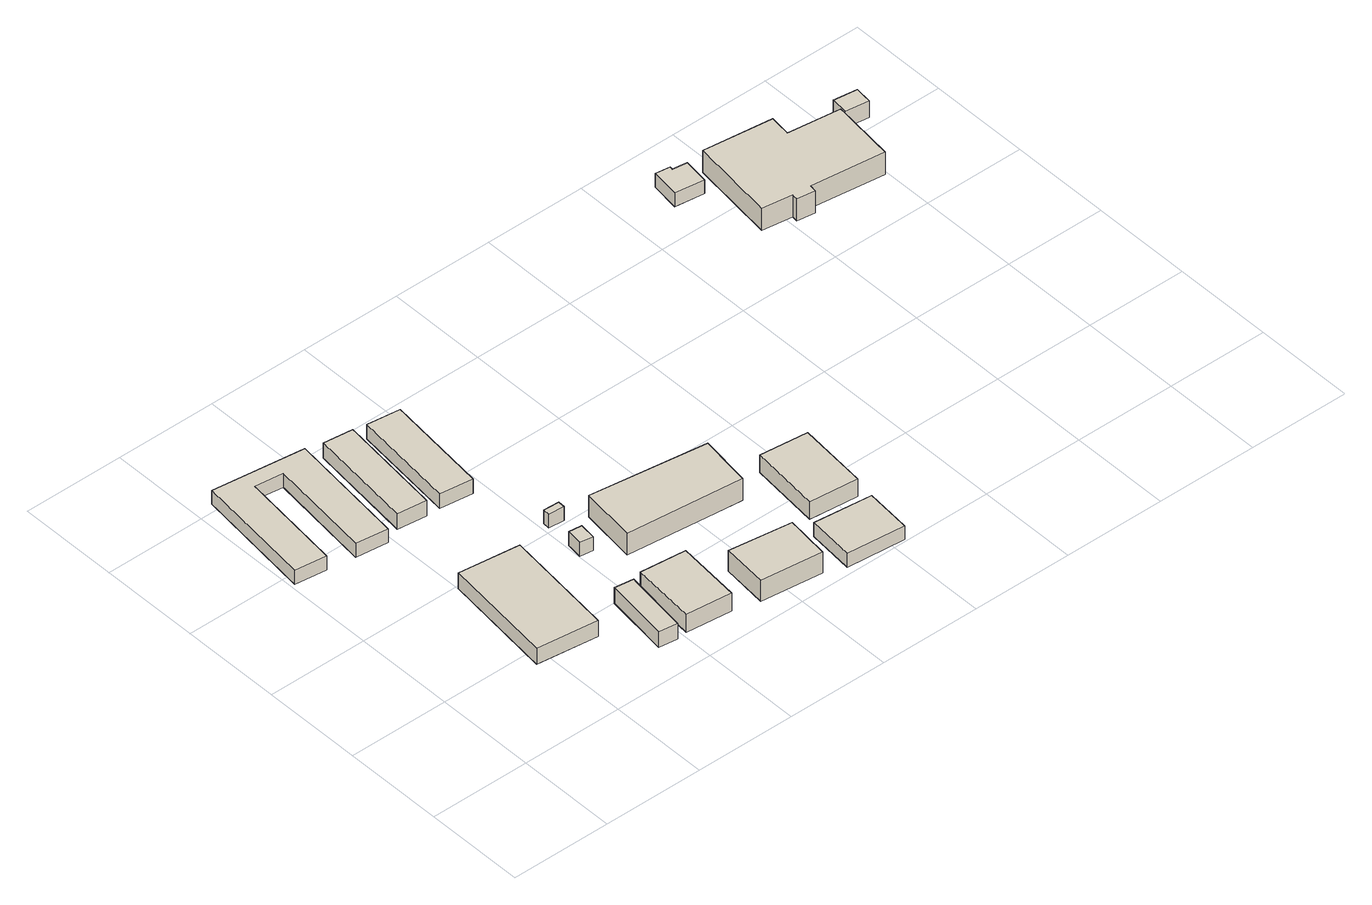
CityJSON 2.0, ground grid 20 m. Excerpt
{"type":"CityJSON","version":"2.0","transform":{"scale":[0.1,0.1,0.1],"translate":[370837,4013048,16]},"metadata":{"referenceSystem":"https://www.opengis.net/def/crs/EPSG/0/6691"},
"CityObjects":{
"building1":{"type":"Building","attributes":{"枝番":1,"利根川水系渡良瀬川洪水浸水想定区域（計画規模）.規模":"L1","利根川水系渡良瀬川洪水浸水想定区域（計画規模）.浸水ランク":"2","利根川水系渡良瀬川洪水浸水想定区域（計画規模）.浸水深":1.26,"利根川水系渡良瀬川洪水浸水想定区域（計画規模）.継続時間":13,"利根川水系渡良瀬川洪水浸水想定区域（想定最大規模）.規模":"L2","利根川水系渡良瀬川洪水浸水想定区域（想定最大規模）.浸水ランク":"2","利根川水系渡良瀬川洪水浸水想定区域（想定最大規模）.浸水深":2.35,"利根川水系渡良瀬川洪水浸水想定区域（想定最大規模）.継続時間":85.6,"利根川水系矢場川洪水浸水想定区域（想定最大規模）.規模":"L2","利根川水系矢場川洪水浸水想定区域（想定最大規模）.浸水ランク":"2","利根川水系矢場川洪水浸水想定区域（想定最大規模）.浸水深":0.7,"利根川水系矢場川洪水浸水想定区域（想定最大規模）.継続時間":11.9,"利根川水系多々良川洪水浸水想定区域（想定最大規模）.規模":"L2","利根川水系多々良川洪水浸水想定区域（想定最大規模）.浸水ランク":"1","利根川水系多々良川洪水浸水想定区域（想定最大規模）.浸水深":0.44,"利根川水系多々良川洪水浸水想定区域（想定最大規模）.継続時間":3.1,"利根川水系利根川洪水浸水想定区域（計画規模）.規模":"L1","利根川水系利根川洪水浸水想定区域（計画規模）.浸水ランク":"2","利根川水系利根川洪水浸水想定区域（計画規模）.浸水深":2.2,"利根川水系利根川洪水浸水想定区域（想定最大規模）.規模":"L2","利根川水系利根川洪水浸水想定区域（想定最大規模）.浸水ランク":"3","利根川水系利根川洪水浸水想定区域（想定最大規模）.浸水深":4.43,"usage":"451","measuredHeight":3.4,"BuildingDetails.prefecture":"10","BuildingDetails.city":"10207","BuildingDetails.surveyYear":2016},"geometry":[{"type":"Solid","lod":"1","boundaries":[[[[0,1,2,3,4,5,6,7]],[[6,8,9,7]],[[5,10,8,6]],[[4,11,10,5]],[[3,12,11,4]],[[2,13,12,3]],[[1,14,13,2]],[[0,15,14,1]],[[7,9,15,0]],[[8,10,11,12,13,14,15,9]]]]}]},
"building2":{"type":"Building","attributes":{"枝番":1,"利根川水系渡良瀬川洪水浸水想定区域（計画規模）.規模":"L1","利根川水系渡良瀬川洪水浸水想定区域（計画規模）.浸水ランク":"2","利根川水系渡良瀬川洪水浸水想定区域（計画規模）.浸水深":1.72,"利根川水系渡良瀬川洪水浸水想定区域（計画規模）.継続時間":14.5,"利根川水系渡良瀬川洪水浸水想定区域（想定最大規模）.規模":"L2","利根川水系渡良瀬川洪水浸水想定区域（想定最大規模）.浸水ランク":"2","利根川水系渡良瀬川洪水浸水想定区域（想定最大規模）.浸水深":2.7,"利根川水系渡良瀬川洪水浸水想定区域（想定最大規模）.継続時間":89.9,"利根川水系矢場川洪水浸水想定区域（想定最大規模）.規模":"L2","利根川水系矢場川洪水浸水想定区域（想定最大規模）.浸水ランク":"2","利根川水系矢場川洪水浸水想定区域（想定最大規模）.浸水深":1.2,"利根川水系矢場川洪水浸水想定区域（想定最大規模）.継続時間":13.1,"利根川水系多々良川洪水浸水想定区域（想定最大規模）.規模":"L2","利根川水系多々良川洪水浸水想定区域（想定最大規模）.浸水ランク":"2","利根川水系多々良川洪水浸水想定区域（想定最大規模）.浸水深":0.93,"利根川水系多々良川洪水浸水想定区域（想定最大規模）.継続時間":5,"利根川水系利根川洪水浸水想定区域（計画規模）.規模":"L1","利根川水系利根川洪水浸水想定区域（計画規模）.浸水ランク":"2","利根川水系利根川洪水浸水想定区域（計画規模）.浸水深":2.7,"利根川水系利根川洪水浸水想定区域（想定最大規模）.規模":"L2","利根川水系利根川洪水浸水想定区域（想定最大規模）.浸水ランク":"3","利根川水系利根川洪水浸水想定区域（想定最大規模）.浸水深":4.93,"usage":"451","measuredHeight":3.8,"BuildingDetails.prefecture":"10","BuildingDetails.city":"10207","BuildingDetails.surveyYear":2016},"geometry":[{"type":"Solid","lod":"1","boundaries":[[[[16,17,18,19]],[[18,20,21,19]],[[17,22,20,18]],[[16,23,22,17]],[[19,21,23,16]],[[20,22,23,21]]]]}]},
"building3":{"type":"Building","attributes":{"枝番":1,"利根川水系渡良瀬川洪水浸水想定区域（計画規模）.規模":"L1","利根川水系渡良瀬川洪水浸水想定区域（計画規模）.浸水ランク":"2","利根川水系渡良瀬川洪水浸水想定区域（計画規模）.浸水深":1.21,"利根川水系渡良瀬川洪水浸水想定区域（計画規模）.継続時間":13.4,"利根川水系渡良瀬川洪水浸水想定区域（想定最大規模）.規模":"L2","利根川水系渡良瀬川洪水浸水想定区域（想定最大規模）.浸水ランク":"2","利根川水系渡良瀬川洪水浸水想定区域（想定最大規模）.浸水深":2.16,"利根川水系渡良瀬川洪水浸水想定区域（想定最大規模）.継続時間":87.2,"利根川水系矢場川洪水浸水想定区域（想定最大規模）.規模":"L2","利根川水系矢場川洪水浸水想定区域（想定最大規模）.浸水ランク":"2","利根川水系矢場川洪水浸水想定区域（想定最大規模）.浸水深":0.7,"利根川水系矢場川洪水浸水想定区域（想定最大規模）.継続時間":12.2,"利根川水系多々良川洪水浸水想定区域（想定最大規模）.規模":"L2","利根川水系多々良川洪水浸水想定区域（想定最大規模）.浸水ランク":"1","利根川水系多々良川洪水浸水想定区域（想定最大規模）.浸水深":0.44,"利根川水系多々良川洪水浸水想定区域（想定最大規模）.継続時間":3.8,"利根川水系利根川洪水浸水想定区域（計画規模）.規模":"L1","利根川水系利根川洪水浸水想定区域（計画規模）.浸水ランク":"2","利根川水系利根川洪水浸水想定区域（計画規模）.浸水深":2.2,"利根川水系利根川洪水浸水想定区域（想定最大規模）.規模":"L2","利根川水系利根川洪水浸水想定区域（想定最大規模）.浸水ランク":"3","利根川水系利根川洪水浸水想定区域（想定最大規模）.浸水深":4.43,"measuredHeight":4.1,"BuildingDetails.prefecture":"10","BuildingDetails.city":"10207"},"geometry":[{"type":"Solid","lod":"1","boundaries":[[[[24,25,26,27]],[[26,28,29,27]],[[25,30,28,26]],[[24,31,30,25]],[[27,29,31,24]],[[28,30,31,29]]]]}]},
"building4":{"type":"Building","attributes":{"枝番":1,"利根川水系渡良瀬川洪水浸水想定区域（計画規模）.規模":"L1","利根川水系渡良瀬川洪水浸水想定区域（計画規模）.浸水ランク":"2","利根川水系渡良瀬川洪水浸水想定区域（計画規模）.浸水深":1.36,"利根川水系渡良瀬川洪水浸水想定区域（計画規模）.継続時間":26.1,"利根川水系渡良瀬川洪水浸水想定区域（想定最大規模）.規模":"L2","利根川水系渡良瀬川洪水浸水想定区域（想定最大規模）.浸水ランク":"2","利根川水系渡良瀬川洪水浸水想定区域（想定最大規模）.浸水深":2.45,"利根川水系渡良瀬川洪水浸水想定区域（想定最大規模）.継続時間":107.6,"利根川水系矢場川洪水浸水想定区域（想定最大規模）.規模":"L2","利根川水系矢場川洪水浸水想定区域（想定最大規模）.浸水ランク":"2","利根川水系矢場川洪水浸水想定区域（想定最大規模）.浸水深":0.8,"利根川水系矢場川洪水浸水想定区域（想定最大規模）.継続時間":21,"利根川水系多々良川洪水浸水想定区域（想定最大規模）.規模":"L2","利根川水系多々良川洪水浸水想定区域（想定最大規模）.浸水ランク":"2","利根川水系多々良川洪水浸水想定区域（想定最大規模）.浸水深":0.54,"利根川水系多々良川洪水浸水想定区域（想定最大規模）.継続時間":13.4,"利根川水系利根川洪水浸水想定区域（計画規模）.規模":"L1","利根川水系利根川洪水浸水想定区域（計画規模）.浸水ランク":"2","利根川水系利根川洪水浸水想定区域（計画規模）.浸水深":2.3,"利根川水系利根川洪水浸水想定区域（想定最大規模）.規模":"L2","利根川水系利根川洪水浸水想定区域（想定最大規模）.浸水ランク":"3","利根川水系利根川洪水浸水想定区域（想定最大規模）.浸水深":4.53,"measuredHeight":3.9,"BuildingDetails.prefecture":"10","BuildingDetails.city":"10207"},"geometry":[{"type":"Solid","lod":"1","boundaries":[[[[32,33,34,35]],[[34,36,37,35]],[[33,38,36,34]],[[32,39,38,33]],[[35,37,39,32]],[[36,38,39,37]]]]}]},
"building5":{"type":"Building","attributes":{"枝番":1,"利根川水系渡良瀬川洪水浸水想定区域（計画規模）.規模":"L1","利根川水系渡良瀬川洪水浸水想定区域（計画規模）.浸水ランク":"2","利根川水系渡良瀬川洪水浸水想定区域（計画規模）.浸水深":1.2,"利根川水系渡良瀬川洪水浸水想定区域（計画規模）.継続時間":10.8,"利根川水系渡良瀬川洪水浸水想定区域（想定最大規模）.規模":"L2","利根川水系渡良瀬川洪水浸水想定区域（想定最大規模）.浸水ランク":"2","利根川水系渡良瀬川洪水浸水想定区域（想定最大規模）.浸水深":2.14,"利根川水系渡良瀬川洪水浸水想定区域（想定最大規模）.継続時間":78.1,"利根川水系矢場川洪水浸水想定区域（想定最大規模）.規模":"L2","利根川水系矢場川洪水浸水想定区域（想定最大規模）.浸水ランク":"2","利根川水系矢場川洪水浸水想定区域（想定最大規模）.浸水深":0.7,"利根川水系矢場川洪水浸水想定区域（想定最大規模）.継続時間":9.7,"利根川水系多々良川洪水浸水想定区域（想定最大規模）.規模":"L2","利根川水系多々良川洪水浸水想定区域（想定最大規模）.浸水ランク":"1","利根川水系多々良川洪水浸水想定区域（想定最大規模）.浸水深":0.44,"利根川水系利根川洪水浸水想定区域（計画規模）.規模":"L1","利根川水系利根川洪水浸水想定区域（計画規模）.浸水ランク":"2","利根川水系利根川洪水浸水想定区域（計画規模）.浸水深":2.2,"利根川水系利根川洪水浸水想定区域（想定最大規模）.規模":"L2","利根川水系利根川洪水浸水想定区域（想定最大規模）.浸水ランク":"3","利根川水系利根川洪水浸水想定区域（想定最大規模）.浸水深":4.43,"usage":"421","measuredHeight":4.5,"BuildingDetails.prefecture":"10","BuildingDetails.city":"10207","BuildingDetails.surveyYear":2016},"geometry":[{"type":"Solid","lod":"1","boundaries":[[[[40,41,42,43]],[[42,44,45,43]],[[41,46,44,42]],[[40,47,46,41]],[[43,45,47,40]],[[44,46,47,45]]]]}]},
"building6":{"type":"Building","attributes":{"枝番":1,"利根川水系渡良瀬川洪水浸水想定区域（計画規模）.規模":"L1","利根川水系渡良瀬川洪水浸水想定区域（計画規模）.浸水ランク":"2","利根川水系渡良瀬川洪水浸水想定区域（計画規模）.浸水深":1.2,"利根川水系渡良瀬川洪水浸水想定区域（計画規模）.継続時間":14.5,"利根川水系渡良瀬川洪水浸水想定区域（想定最大規模）.規模":"L2","利根川水系渡良瀬川洪水浸水想定区域（想定最大規模）.浸水ランク":"2","利根川水系渡良瀬川洪水浸水想定区域（想定最大規模）.浸水深":2.1,"利根川水系渡良瀬川洪水浸水想定区域（想定最大規模）.継続時間":89.9,"利根川水系矢場川洪水浸水想定区域（想定最大規模）.規模":"L2","利根川水系矢場川洪水浸水想定区域（想定最大規模）.浸水ランク":"2","利根川水系矢場川洪水浸水想定区域（想定最大規模）.浸水深":0.7,"利根川水系矢場川洪水浸水想定区域（想定最大規模）.継続時間":13.1,"利根川水系多々良川洪水浸水想定区域（想定最大規模）.規模":"L2","利根川水系多々良川洪水浸水想定区域（想定最大規模）.浸水ランク":"1","利根川水系多々良川洪水浸水想定区域（想定最大規模）.浸水深":0.44,"利根川水系多々良川洪水浸水想定区域（想定最大規模）.継続時間":5,"利根川水系利根川洪水浸水想定区域（計画規模）.規模":"L1","利根川水系利根川洪水浸水想定区域（計画規模）.浸水ランク":"2","利根川水系利根川洪水浸水想定区域（計画規模）.浸水深":2.2,"利根川水系利根川洪水浸水想定区域（想定最大規模）.規模":"L2","利根川水系利根川洪水浸水想定区域（想定最大規模）.浸水ランク":"3","利根川水系利根川洪水浸水想定区域（想定最大規模）.浸水深":4.43,"usage":"421","BuildingDetails.prefecture":"10","BuildingDetails.city":"10207","BuildingDetails.surveyYear":2016},"geometry":[{"type":"Solid","lod":"1","boundaries":[[[[48,49,50,51]],[[50,52,53,51]],[[49,54,52,50]],[[48,55,54,49]],[[51,53,55,48]],[[52,54,55,53]]]]}]},
"building7":{"type":"Building","attributes":{"枝番":1,"利根川水系渡良瀬川洪水浸水想定区域（計画規模）.規模":"L1","利根川水系渡良瀬川洪水浸水想定区域（計画規模）.浸水ランク":"2","利根川水系渡良瀬川洪水浸水想定区域（計画規模）.浸水深":1.32,"利根川水系渡良瀬川洪水浸水想定区域（計画規模）.継続時間":14.5,"利根川水系渡良瀬川洪水浸水想定区域（想定最大規模）.規模":"L2","利根川水系渡良瀬川洪水浸水想定区域（想定最大規模）.浸水ランク":"2","利根川水系渡良瀬川洪水浸水想定区域（想定最大規模）.浸水深":2.29,"利根川水系渡良瀬川洪水浸水想定区域（想定最大規模）.継続時間":89.9,"利根川水系矢場川洪水浸水想定区域（想定最大規模）.規模":"L2","利根川水系矢場川洪水浸水想定区域（想定最大規模）.浸水ランク":"2","利根川水系矢場川洪水浸水想定区域（想定最大規模）.浸水深":0.8,"利根川水系矢場川洪水浸水想定区域（想定最大規模）.継続時間":13.1,"利根川水系多々良川洪水浸水想定区域（想定最大規模）.規模":"L2","利根川水系多々良川洪水浸水想定区域（想定最大規模）.浸水ランク":"2","利根川水系多々良川洪水浸水想定区域（想定最大規模）.浸水深":0.54,"利根川水系多々良川洪水浸水想定区域（想定最大規模）.継続時間":5,"利根川水系利根川洪水浸水想定区域（計画規模）.規模":"L1","利根川水系利根川洪水浸水想定区域（計画規模）.浸水ランク":"2","利根川水系利根川洪水浸水想定区域（計画規模）.浸水深":2.3,"利根川水系利根川洪水浸水想定区域（想定最大規模）.規模":"L2","利根川水系利根川洪水浸水想定区域（想定最大規模）.浸水ランク":"3","利根川水系利根川洪水浸水想定区域（想定最大規模）.浸水深":4.53,"BuildingDetails.prefecture":"10","BuildingDetails.city":"10207"},"geometry":[{"type":"Solid","lod":"1","boundaries":[[[[56,57,58,59]],[[58,60,61,59]],[[57,62,60,58]],[[56,63,62,57]],[[59,61,63,56]],[[60,62,63,61]]]]}]},
"building8":{"type":"Building","attributes":{"枝番":1,"利根川水系渡良瀬川洪水浸水想定区域（計画規模）.規模":"L1","利根川水系渡良瀬川洪水浸水想定区域（計画規模）.浸水ランク":"2","利根川水系渡良瀬川洪水浸水想定区域（計画規模）.浸水深":1.45,"利根川水系渡良瀬川洪水浸水想定区域（計画規模）.継続時間":26.1,"利根川水系渡良瀬川洪水浸水想定区域（想定最大規模）.規模":"L2","利根川水系渡良瀬川洪水浸水想定区域（想定最大規模）.浸水ランク":"2","利根川水系渡良瀬川洪水浸水想定区域（想定最大規模）.浸水深":2.5,"利根川水系渡良瀬川洪水浸水想定区域（想定最大規模）.継続時間":107.6,"利根川水系矢場川洪水浸水想定区域（想定最大規模）.規模":"L2","利根川水系矢場川洪水浸水想定区域（想定最大規模）.浸水ランク":"2","利根川水系矢場川洪水浸水想定区域（想定最大規模）.浸水深":0.9,"利根川水系矢場川洪水浸水想定区域（想定最大規模）.継続時間":21,"利根川水系多々良川洪水浸水想定区域（想定最大規模）.規模":"L2","利根川水系多々良川洪水浸水想定区域（想定最大規模）.浸水ランク":"2","利根川水系多々良川洪水浸水想定区域（想定最大規模）.浸水深":0.64,"利根川水系多々良川洪水浸水想定区域（想定最大規模）.継続時間":13.4,"利根川水系利根川洪水浸水想定区域（計画規模）.規模":"L1","利根川水系利根川洪水浸水想定区域（計画規模）.浸水ランク":"2","利根川水系利根川洪水浸水想定区域（計画規模）.浸水深":2.4,"利根川水系利根川洪水浸水想定区域（想定最大規模）.規模":"L2","利根川水系利根川洪水浸水想定区域（想定最大規模）.浸水ランク":"3","利根川水系利根川洪水浸水想定区域（想定最大規模）.浸水深":4.63,"measuredHeight":4,"BuildingDetails.prefecture":"10","BuildingDetails.city":"10207"},"geometry":[{"type":"Solid","lod":"1","boundaries":[[[[64,65,66,67]],[[66,68,69,67]],[[65,70,68,66]],[[64,71,70,65]],[[67,69,71,64]],[[68,70,71,69]]]]}]},
"building9":{"type":"Building","attributes":{"枝番":1,"利根川水系渡良瀬川洪水浸水想定区域（計画規模）.規模":"L1","利根川水系渡良瀬川洪水浸水想定区域（計画規模）.浸水ランク":"2","利根川水系渡良瀬川洪水浸水想定区域（計画規模）.浸水深":1.1,"利根川水系渡良瀬川洪水浸水想定区域（計画規模）.継続時間":10.8,"利根川水系渡良瀬川洪水浸水想定区域（想定最大規模）.規模":"L2","利根川水系渡良瀬川洪水浸水想定区域（想定最大規模）.浸水ランク":"2","利根川水系渡良瀬川洪水浸水想定区域（想定最大規模）.浸水深":2.02,"利根川水系渡良瀬川洪水浸水想定区域（想定最大規模）.継続時間":78.1,"利根川水系矢場川洪水浸水想定区域（想定最大規模）.規模":"L2","利根川水系矢場川洪水浸水想定区域（想定最大規模）.浸水ランク":"2","利根川水系矢場川洪水浸水想定区域（想定最大規模）.浸水深":0.6,"利根川水系矢場川洪水浸水想定区域（想定最大規模）.継続時間":9.7,"利根川水系多々良川洪水浸水想定区域（想定最大規模）.規模":"L2","利根川水系多々良川洪水浸水想定区域（想定最大規模）.浸水ランク":"1","利根川水系多々良川洪水浸水想定区域（想定最大規模）.浸水深":0.34,"利根川水系利根川洪水浸水想定区域（計画規模）.規模":"L1","利根川水系利根川洪水浸水想定区域（計画規模）.浸水ランク":"2","利根川水系利根川洪水浸水想定区域（計画規模）.浸水深":2.1,"利根川水系利根川洪水浸水想定区域（想定最大規模）.規模":"L2","利根川水系利根川洪水浸水想定区域（想定最大規模）.浸水ランク":"3","利根川水系利根川洪水浸水想定区域（想定最大規模）.浸水深":4.33,"usage":"421","measuredHeight":5.3,"BuildingDetails.prefecture":"10","BuildingDetails.city":"10207","BuildingDetails.surveyYear":2016},"geometry":[{"type":"Solid","lod":"1","boundaries":[[[[72,73,74,75]],[[74,76,77,75]],[[73,78,76,74]],[[72,79,78,73]],[[75,77,79,72]],[[76,78,79,77]]]]}]},
"building10":{"type":"Building","attributes":{"枝番":1,"利根川水系渡良瀬川洪水浸水想定区域（計画規模）.規模":"L1","利根川水系渡良瀬川洪水浸水想定区域（計画規模）.浸水ランク":"2","利根川水系渡良瀬川洪水浸水想定区域（計画規模）.浸水深":1.2,"利根川水系渡良瀬川洪水浸水想定区域（計画規模）.継続時間":11.9,"利根川水系渡良瀬川洪水浸水想定区域（想定最大規模）.規模":"L2","利根川水系渡良瀬川洪水浸水想定区域（想定最大規模）.浸水ランク":"2","利根川水系渡良瀬川洪水浸水想定区域（想定最大規模）.浸水深":2.12,"利根川水系渡良瀬川洪水浸水想定区域（想定最大規模）.継続時間":82.6,"利根川水系矢場川洪水浸水想定区域（想定最大規模）.規模":"L2","利根川水系矢場川洪水浸水想定区域（想定最大規模）.浸水ランク":"2","利根川水系矢場川洪水浸水想定区域（想定最大規模）.浸水深":0.7,"利根川水系矢場川洪水浸水想定区域（想定最大規模）.継続時間":10.9,"利根川水系多々良川洪水浸水想定区域（想定最大規模）.規模":"L2","利根川水系多々良川洪水浸水想定区域（想定最大規模）.浸水ランク":"1","利根川水系多々良川洪水浸水想定区域（想定最大規模）.浸水深":0.44,"利根川水系利根川洪水浸水想定区域（計画規模）.規模":"L1","利根川水系利根川洪水浸水想定区域（計画規模）.浸水ランク":"2","利根川水系利根川洪水浸水想定区域（計画規模）.浸水深":2.2,"利根川水系利根川洪水浸水想定区域（想定最大規模）.規模":"L2","利根川水系利根川洪水浸水想定区域（想定最大規模）.浸水ランク":"3","利根川水系利根川洪水浸水想定区域（想定最大規模）.浸水深":4.43,"usage":"421","measuredHeight":8.2,"BuildingDetails.prefecture":"10","BuildingDetails.city":"10207","BuildingDetails.surveyYear":2016},"geometry":[{"type":"Solid","lod":"1","boundaries":[[[[80,81,82,83]],[[82,84,85,83]],[[81,86,84,82]],[[80,87,86,81]],[[83,85,87,80]],[[84,86,87,85]]]]}]},
"building11":{"type":"Building","attributes":{"枝番":1,"利根川水系渡良瀬川洪水浸水想定区域（計画規模）.規模":"L1","利根川水系渡良瀬川洪水浸水想定区域（計画規模）.浸水ランク":"2","利根川水系渡良瀬川洪水浸水想定区域（計画規模）.浸水深":1.3,"利根川水系渡良瀬川洪水浸水想定区域（計画規模）.継続時間":25.7,"利根川水系渡良瀬川洪水浸水想定区域（想定最大規模）.規模":"L2","利根川水系渡良瀬川洪水浸水想定区域（想定最大規模）.浸水ランク":"2","利根川水系渡良瀬川洪水浸水想定区域（想定最大規模）.浸水深":2.21,"利根川水系渡良瀬川洪水浸水想定区域（想定最大規模）.継続時間":107.1,"利根川水系矢場川洪水浸水想定区域（想定最大規模）.規模":"L2","利根川水系矢場川洪水浸水想定区域（想定最大規模）.浸水ランク":"2","利根川水系矢場川洪水浸水想定区域（想定最大規模）.浸水深":0.8,"利根川水系矢場川洪水浸水想定区域（想定最大規模）.継続時間":20.7,"利根川水系多々良川洪水浸水想定区域（想定最大規模）.規模":"L2","利根川水系多々良川洪水浸水想定区域（想定最大規模）.浸水ランク":"2","利根川水系多々良川洪水浸水想定区域（想定最大規模）.浸水深":0.54,"利根川水系多々良川洪水浸水想定区域（想定最大規模）.継続時間":13.1,"利根川水系利根川洪水浸水想定区域（計画規模）.規模":"L1","利根川水系利根川洪水浸水想定区域（計画規模）.浸水ランク":"2","利根川水系利根川洪水浸水想定区域（計画規模）.浸水深":2.3,"利根川水系利根川洪水浸水想定区域（想定最大規模）.規模":"L2","利根川水系利根川洪水浸水想定区域（想定最大規模）.浸水ランク":"3","利根川水系利根川洪水浸水想定区域（想定最大規模）.浸水深":4.53,"usage":"421","measuredHeight":4.3,"BuildingDetails.prefecture":"10","BuildingDetails.city":"10207","BuildingDetails.surveyYear":2016},"geometry":[{"type":"Solid","lod":"1","boundaries":[[[[88,89,90,91]],[[90,92,93,91]],[[89,94,92,90]],[[88,95,94,89]],[[91,93,95,88]],[[92,94,95,93]]]]}]},
"building12":{"type":"Building","attributes":{"枝番":1,"利根川水系渡良瀬川洪水浸水想定区域（計画規模）.規模":"L1","利根川水系渡良瀬川洪水浸水想定区域（計画規模）.浸水ランク":"2","利根川水系渡良瀬川洪水浸水想定区域（計画規模）.浸水深":1.2,"利根川水系渡良瀬川洪水浸水想定区域（計画規模）.継続時間":25.7,"利根川水系渡良瀬川洪水浸水想定区域（想定最大規模）.規模":"L2","利根川水系渡良瀬川洪水浸水想定区域（想定最大規模）.浸水ランク":"2","利根川水系渡良瀬川洪水浸水想定区域（想定最大規模）.浸水深":2.1,"利根川水系渡良瀬川洪水浸水想定区域（想定最大規模）.継続時間":107.1,"利根川水系矢場川洪水浸水想定区域（想定最大規模）.規模":"L2","利根川水系矢場川洪水浸水想定区域（想定最大規模）.浸水ランク":"2","利根川水系矢場川洪水浸水想定区域（想定最大規模）.浸水深":0.7,"利根川水系矢場川洪水浸水想定区域（想定最大規模）.継続時間":20.7,"利根川水系多々良川洪水浸水想定区域（想定最大規模）.規模":"L2","利根川水系多々良川洪水浸水想定区域（想定最大規模）.浸水ランク":"1","利根川水系多々良川洪水浸水想定区域（想定最大規模）.浸水深":0.44,"利根川水系多々良川洪水浸水想定区域（想定最大規模）.継続時間":13.1,"利根川水系利根川洪水浸水想定区域（計画規模）.規模":"L1","利根川水系利根川洪水浸水想定区域（計画規模）.浸水ランク":"2","利根川水系利根川洪水浸水想定区域（計画規模）.浸水深":2.2,"利根川水系利根川洪水浸水想定区域（想定最大規模）.規模":"L2","利根川水系利根川洪水浸水想定区域（想定最大規模）.浸水ランク":"3","利根川水系利根川洪水浸水想定区域（想定最大規模）.浸水深":4.43,"usage":"421","measuredHeight":4.9,"BuildingDetails.prefecture":"10","BuildingDetails.city":"10207","BuildingDetails.surveyYear":2016},"geometry":[{"type":"Solid","lod":"1","boundaries":[[[[96,97,98,99]],[[98,100,101,99]],[[97,102,100,98]],[[96,103,102,97]],[[99,101,103,96]],[[100,102,103,101]]]]}]},
"building13":{"type":"Building","attributes":{"枝番":1,"利根川水系渡良瀬川洪水浸水想定区域（計画規模）.規模":"L1","利根川水系渡良瀬川洪水浸水想定区域（計画規模）.浸水ランク":"2","利根川水系渡良瀬川洪水浸水想定区域（計画規模）.浸水深":1.4,"利根川水系渡良瀬川洪水浸水想定区域（計画規模）.継続時間":18,"利根川水系渡良瀬川洪水浸水想定区域（想定最大規模）.規模":"L2","利根川水系渡良瀬川洪水浸水想定区域（想定最大規模）.浸水ランク":"2","利根川水系渡良瀬川洪水浸水想定区域（想定最大規模）.浸水深":2.31,"利根川水系渡良瀬川洪水浸水想定区域（想定最大規模）.継続時間":96.3,"利根川水系矢場川洪水浸水想定区域（想定最大規模）.規模":"L2","利根川水系矢場川洪水浸水想定区域（想定最大規模）.浸水ランク":"2","利根川水系矢場川洪水浸水想定区域（想定最大規模）.浸水深":0.9,"利根川水系矢場川洪水浸水想定区域（想定最大規模）.継続時間":15.7,"利根川水系多々良川洪水浸水想定区域（想定最大規模）.規模":"L2","利根川水系多々良川洪水浸水想定区域（想定最大規模）.浸水ランク":"2","利根川水系多々良川洪水浸水想定区域（想定最大規模）.浸水深":0.64,"利根川水系多々良川洪水浸水想定区域（想定最大規模）.継続時間":8.2,"利根川水系利根川洪水浸水想定区域（計画規模）.規模":"L1","利根川水系利根川洪水浸水想定区域（計画規模）.浸水ランク":"2","利根川水系利根川洪水浸水想定区域（計画規模）.浸水深":2.4,"利根川水系利根川洪水浸水想定区域（想定最大規模）.規模":"L2","利根川水系利根川洪水浸水想定区域（想定最大規模）.浸水ランク":"3","利根川水系利根川洪水浸水想定区域（想定最大規模）.浸水深":4.63,"usage":"421","BuildingDetails.prefecture":"10","BuildingDetails.city":"10207","BuildingDetails.surveyYear":2016},"geometry":[{"type":"Solid","lod":"1","boundaries":[[[[104,105,106,107,108,109]],[[108,110,111,109]],[[107,112,110,108]],[[106,113,112,107]],[[105,114,113,106]],[[104,115,114,105]],[[109,111,115,104]],[[110,112,113,114,115,111]]]]}]},
"building14":{"type":"Building","attributes":{"枝番":1,"利根川水系渡良瀬川洪水浸水想定区域（計画規模）.規模":"L1","利根川水系渡良瀬川洪水浸水想定区域（計画規模）.浸水ランク":"2","利根川水系渡良瀬川洪水浸水想定区域（計画規模）.浸水深":1.5,"利根川水系渡良瀬川洪水浸水想定区域（計画規模）.継続時間":18,"利根川水系渡良瀬川洪水浸水想定区域（想定最大規模）.規模":"L2","利根川水系渡良瀬川洪水浸水想定区域（想定最大規模）.浸水ランク":"2","利根川水系渡良瀬川洪水浸水想定区域（想定最大規模）.浸水深":2.4,"利根川水系渡良瀬川洪水浸水想定区域（想定最大規模）.継続時間":96.3,"利根川水系矢場川洪水浸水想定区域（想定最大規模）.規模":"L2","利根川水系矢場川洪水浸水想定区域（想定最大規模）.浸水ランク":"2","利根川水系矢場川洪水浸水想定区域（想定最大規模）.浸水深":1,"利根川水系矢場川洪水浸水想定区域（想定最大規模）.継続時間":15.7,"利根川水系多々良川洪水浸水想定区域（想定最大規模）.規模":"L2","利根川水系多々良川洪水浸水想定区域（想定最大規模）.浸水ランク":"2","利根川水系多々良川洪水浸水想定区域（想定最大規模）.浸水深":0.74,"利根川水系多々良川洪水浸水想定区域（想定最大規模）.継続時間":8.2,"利根川水系利根川洪水浸水想定区域（計画規模）.規模":"L1","利根川水系利根川洪水浸水想定区域（計画規模）.浸水ランク":"2","利根川水系利根川洪水浸水想定区域（計画規模）.浸水深":2.5,"利根川水系利根川洪水浸水想定区域（想定最大規模）.規模":"L2","利根川水系利根川洪水浸水想定区域（想定最大規模）.浸水ランク":"3","利根川水系利根川洪水浸水想定区域（想定最大規模）.浸水深":4.73,"usage":"421","measuredHeight":5.2,"BuildingDetails.prefecture":"10","BuildingDetails.city":"10207","BuildingDetails.surveyYear":2016},"geometry":[{"type":"Solid","lod":"1","boundaries":[[[[116,117,118,119,120,121,122,123,124,125]],[[124,126,127,125]],[[123,128,126,124]],[[122,129,128,123]],[[121,130,129,122]],[[120,131,130,121]],[[119,132,131,120]],[[118,133,132,119]],[[117,134,133,118]],[[116,135,134,117]],[[125,127,135,116]],[[126,128,129,130,131,132,133,134,135,127]]]]}]},
"building15":{"type":"Building","attributes":{"枝番":1,"利根川水系渡良瀬川洪水浸水想定区域（計画規模）.規模":"L1","利根川水系渡良瀬川洪水浸水想定区域（計画規模）.浸水ランク":"2","利根川水系渡良瀬川洪水浸水想定区域（計画規模）.浸水深":1.3,"利根川水系渡良瀬川洪水浸水想定区域（計画規模）.継続時間":31.6,"利根川水系渡良瀬川洪水浸水想定区域（想定最大規模）.規模":"L2","利根川水系渡良瀬川洪水浸水想定区域（想定最大規模）.浸水ランク":"2","利根川水系渡良瀬川洪水浸水想定区域（想定最大規模）.浸水深":2.2,"利根川水系渡良瀬川洪水浸水想定区域（想定最大規模）.継続時間":116,"利根川水系矢場川洪水浸水想定区域（想定最大規模）.規模":"L2","利根川水系矢場川洪水浸水想定区域（想定最大規模）.浸水ランク":"2","利根川水系矢場川洪水浸水想定区域（想定最大規模）.浸水深":0.8,"利根川水系矢場川洪水浸水想定区域（想定最大規模）.継続時間":24.5,"利根川水系多々良川洪水浸水想定区域（想定最大規模）.規模":"L2","利根川水系多々良川洪水浸水想定区域（想定最大規模）.浸水ランク":"2","利根川水系多々良川洪水浸水想定区域（想定最大規模）.浸水深":0.54,"利根川水系多々良川洪水浸水想定区域（想定最大規模）.継続時間":16.5,"利根川水系利根川洪水浸水想定区域（計画規模）.規模":"L1","利根川水系利根川洪水浸水想定区域（計画規模）.浸水ランク":"2","利根川水系利根川洪水浸水想定区域（計画規模）.浸水深":2.3,"利根川水系利根川洪水浸水想定区域（想定最大規模）.規模":"L2","利根川水系利根川洪水浸水想定区域（想定最大規模）.浸水ランク":"3","利根川水系利根川洪水浸水想定区域（想定最大規模）.浸水深":4.53,"usage":"421","measuredHeight":3.9,"BuildingDetails.prefecture":"10","BuildingDetails.city":"10207","BuildingDetails.surveyYear":2016},"geometry":[{"type":"Solid","lod":"1","boundaries":[[[[136,137,138,139]],[[138,140,141,139]],[[137,142,140,138]],[[136,143,142,137]],[[139,141,143,136]],[[140,142,143,141]]]]}]}
},
"vertices":[
[124,560,7],[150,767,7],[94,774,7],[69,568,7],[6,576,7],[35,813,7],[217,790,7],[188,552,7],[217,790,37],[188,552,37],[35,813,37],[6,576,37],[69,568,37],[94,774,37],[150,767,37],[124,560,37],
[174,171,4],[201,395,4],[322,380,4],[295,156,4],[322,380,38],[295,156,38],[201,395,38],[174,171,38],
[348,68,7],[366,197,7],[403,192,7],[385,63,7],[403,192,41],[385,63,41],[366,197,41],[348,68,41],
[221,567,7],[246,778,7],[304,771,7],[279,560,7],[304,771,40],[279,560,40],[246,778,40],[221,567,40],
[405,64,9],[418,192,9],[508,183,9],[495,55,9],[508,183,48],[495,55,48],[418,192,48],[405,64,48],
[399,320,8],[403,352,8],[429,349,8],[425,316,8],[429,349,38],[425,316,38],[403,352,38],[399,320,38],
[407,405,8],[408,419,8],[439,417,8],[438,403,8],[439,417,38],[438,403,38],[408,419,38],[407,405,38],
[307,560,6],[331,767,6],[396,759,6],[372,552,6],[396,759,38],[372,552,38],[331,767,38],[307,560,38],
[547,42,8],[556,133,8],[680,116,8],[669,28,8],[680,116,53],[669,28,53],[556,133,53],[547,42,53],
[459,271,8],[474,383,8],[704,351,8],[689,248,8],[704,351,55],[689,248,55],[474,383,55],[459,271,55],
[708,12,8],[717,105,8],[832,93,8],[823,1,8],[832,93,38],[823,1,38],[717,105,38],[708,12,38],
[740,141,8],[755,281,8],[850,271,8],[836,131,8],[850,271,46],[836,131,46],[755,281,46],[740,141,46],
[1084,864,6],[1092,921,6],[1121,917,6],[1120,910,6],[1149,906,6],[1142,856,6],[1149,906,36],[1142,856,36],[1120,910,36],[1121,917,36],[1092,921,36],[1084,864,36],
[1248,715,6],[1246,701,6],[1210,706,6],[1212,718,6],[1152,726,6],[1174,897,6],[1311,880,6],[1306,838,6],[1410,825,6],[1394,697,6],[1410,825,54],[1394,697,54],[1306,838,54],[1311,880,54],[1174,897,54],[1152,726,54],[1212,718,54],[1210,706,54],[1246,701,54],[1248,715,54],
[1420,825,6],[1424,859,6],[1471,853,6],[1467,819,6],[1471,853,42],[1467,819,42],[1424,859,42],[1420,825,42]
]}
